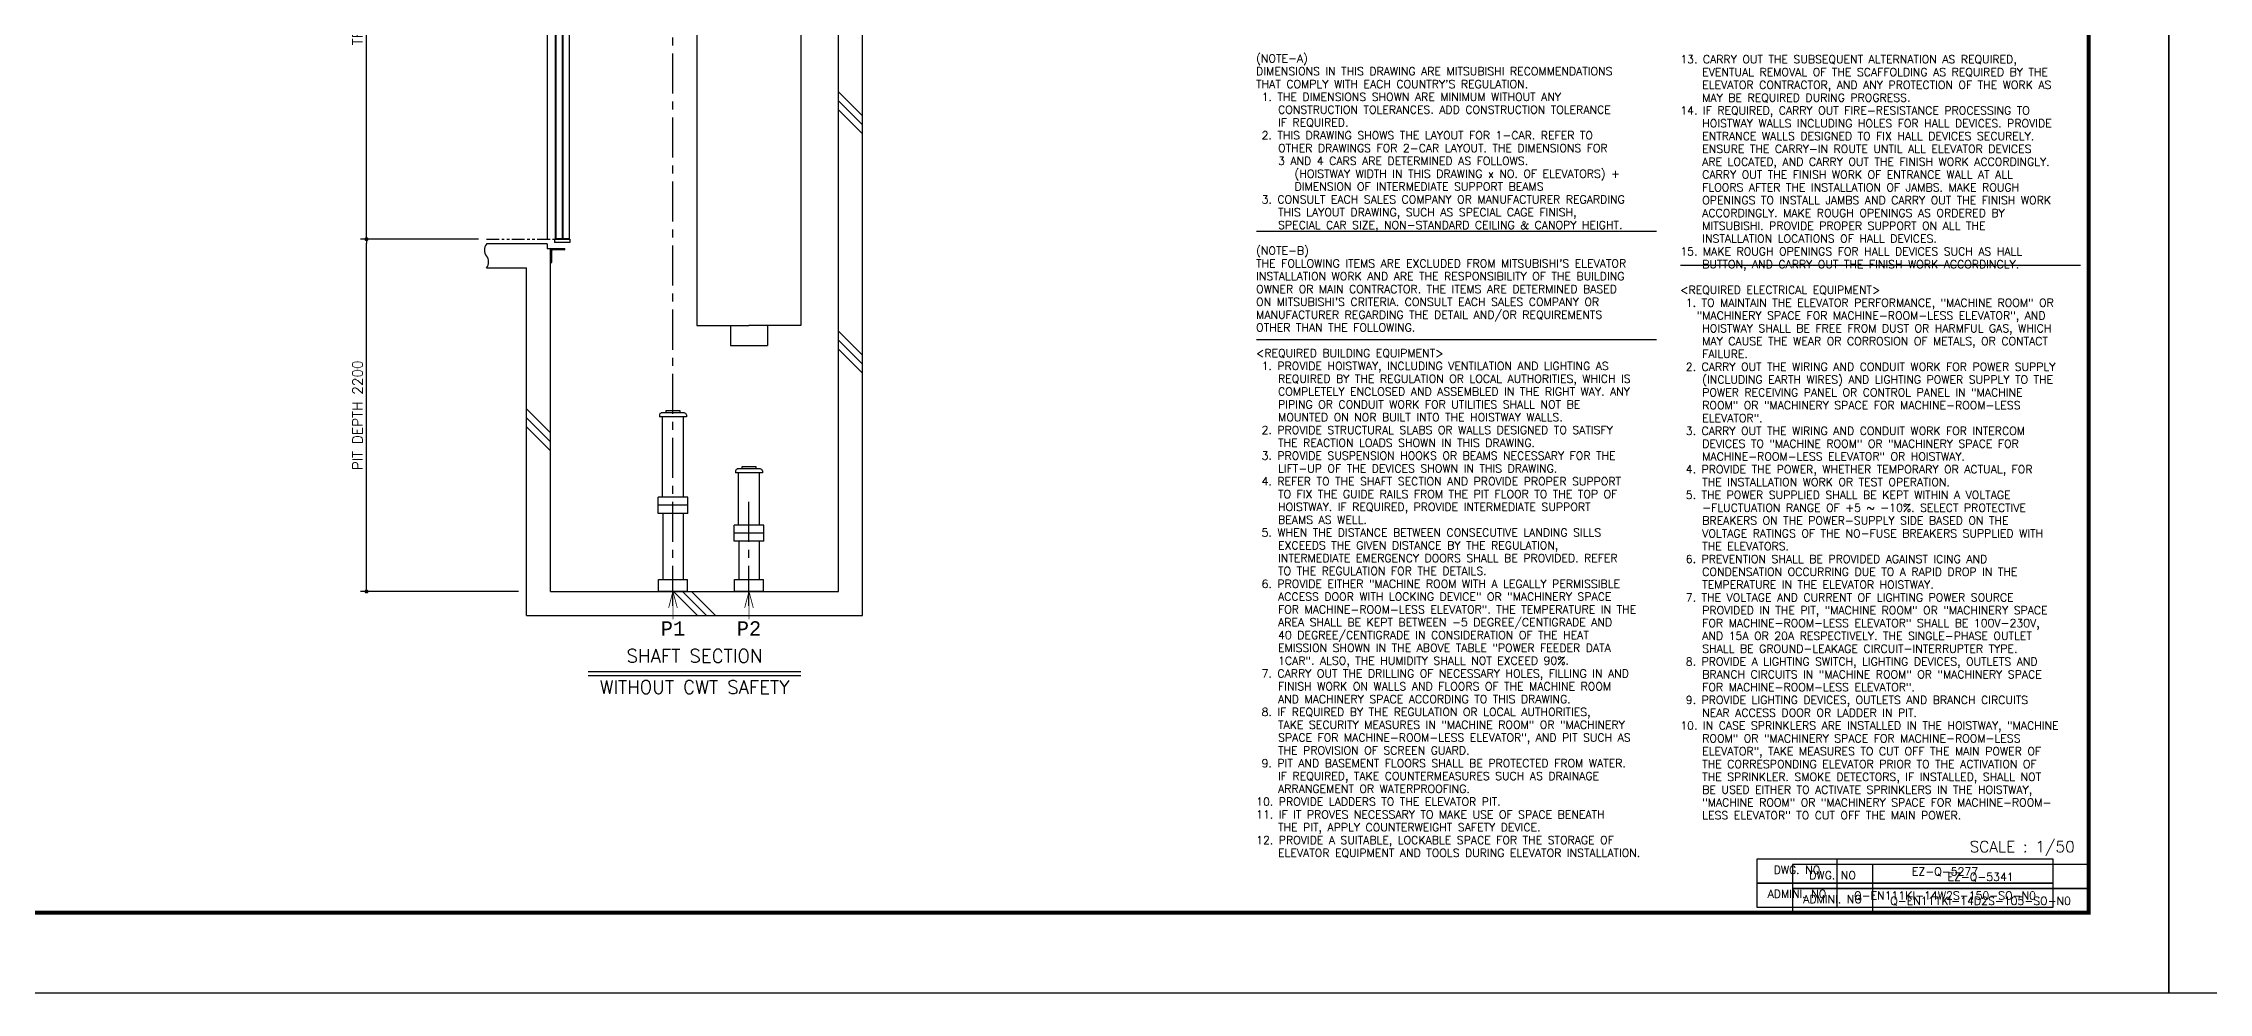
# Model space of a CAD drawing. Header units: millimetres. Extents: x -106996 to 276536, y -21995 to 37993.
# Drawn here: x -55279 to -41750, y 0 to 5928 of the extents above; entities that cross this region are included whole.
import ezdxf
from ezdxf.enums import TextEntityAlignment as Align

# ---------------------------------------------------------------- set-up
doc = ezdxf.new("R2010")
doc.units = ezdxf.units.MM
doc.header["$LTSCALE"] = 100
doc.linetypes.add('CENTERX2', pattern=[4, 2.5, -0.5, 0.5, -0.5])
doc.linetypes.add('PHANTOM2', pattern=[31.75, 15.875, -3.175, 3.175, -3.175, 3.175, -3.175])
doc.layers.get('0').update_dxf_attribs({"color": 3})
for name, color, linetype in [('BUFFER', 3, 'Continuous'), ('BUILDING', 3, 'Continuous'), ('CENTER-LINE', 7, 'CENTERX2'), ('CWT', 1, 'Continuous'), ('DIM', 2, 'Continuous'), ('DOOR', 7, 'Continuous'), ('FRAME', 5, 'Continuous'), ('OTHERS', 4, 'Continuous'), ('SPEC', 7, 'Continuous'), ('W-DASHED-LINE', 111, 'PHANTOM2')]:
    doc.layers.add(name, color=color, linetype=linetype)
doc.styles.get("Standard").update_dxf_attribs({"font": 'romans.shx', "bigfont": 'bigfont.shx'})
doc.styles.add('STYLE1', font='monos.ttf')
doc.dimstyles.new('1-50IN', dxfattribs={"dimscale": 25, "dimtxt": 2.5, "dimasz": 1, "dimexe": 1.5, "dimexo": 2, "dimgap": 1, "dimtad": 3, "dimdsep": 46, "dimtxsty": 'Standard', "dimblk1": 'DOT', "dimblk2": 'DOT', "dimsah": 1, "dimcen": 0.09, "dimclrd": 256, "dimclre": 256, "dimclrt": 256, "dimadec": 0, "dimazin": 0, "dimtfac": 1, "dimtmove": 0, "dimatfit": 3, "dimldrblk": 'DOT', "dimfxl": 0, "dimtolj": 1, "dimtzin": 0, "dimarcsym": 0})

# ---------------------------------------------------------------- blocks, each defined once
blk = doc.blocks.new('SWALL1')
at = {"layer": 'BUILDING'}
for p, q in [((130, 150), (-250, 150)), ((130, 150), (130, 120)), ((-250, 0), (0, 0)), ((150, 120), (130, 120)), ((240, 120), (150, 120)), ((150, 120), (150, 30)), ((150, 30), (152, 30)), ((156, 106), (156, 34)), ((236, 114), (164, 114)), ((240, 120), (240, 118))]:
    blk.add_line(p, q, dxfattribs=at)
for centre, radius, start, end in [((-205, 112), 58.3, 139.986, 220.014), ((-295, 38), 58.3, 319.986, 40.014), ((152, 34), 4, 270, 0), ((164, 106), 8.5, 90, 180), ((236, 118), 4, 270, 0)]:
    blk.add_arc(centre, radius, start, end, dxfattribs=at)
blk = doc.blocks.new('SDOOR_HH2100W')
at = {"layer": 'DOOR', "ltscale": 170}
for p, q in [((-7, 2328), (-102, 2328)), ((-102, 2328), (-102, 2150)), ((-7, 2170), (-7, 2328)), ((-24, 2170), (-7, 2170)), ((-96, 0), (-96, -20)), ((0, 0), (0, -20)), ((0, -20), (-96, -20))]:
    blk.add_line(p, q, dxfattribs=at)
at = {"layer": 'DOOR'}
for p, q in [((-87, 2115), (-87, 5)), ((-87, 2115), (-47, 2115)), ((-47, 2115), (-47, 5)), ((-43, 2115), (-43, 5)), ((-43, 2115), (-3, 2115)), ((-3, 2115), (-3, 5)), ((-96, 0), (0, 0)), ((-87, 5), (-47, 5)), ((-43, 5), (-3, 5))]:
    blk.add_line(p, q, dxfattribs=at)
at = {"layer": 'OTHERS', "ltscale": 60}
for p, q in [((-141, 2135), (-141, 0)), ((-139, 2133), (-139, 2102)), ((-133, 2133), (-133, 2125)), ((-131, 2125), (-133, 2125)), ((-131, 2135), (-131, 2125)), ((-101, 2135), (-101, 2125)), ((-99, 2125), (-101, 2125))]:
    blk.add_line(p, q, dxfattribs=at)
at = {"layer": 'OTHERS', "ltscale": 150}
for p, q in [((-131, 2135), (-141, 2135)), ((-91, 2100), (-141, 2100)), ((-133, 2133), (-139, 2133)), ((-93, 2102), (-139, 2102))]:
    blk.add_line(p, q, dxfattribs=at)
at = {"layer": 'OTHERS', "ltscale": 25}
for p, q in [((-91, 2135), (-101, 2135)), ((-99, 2133), (-99, 2125)), ((-93, 2133), (-99, 2133)), ((-93, 2133), (-93, 2102)), ((-91, 2135), (-91, 0))]:
    blk.add_line(p, q, dxfattribs=at)
blk = doc.blocks.new('BUFFER_CAR_A')
at = {"linetype": 'Continuous'}
for p, q in [((-85, 1104), (-85, 1098)), ((-85, 1099), (-85, 1090)), ((85, 1090), (-85, 1090)), ((73, 1115), (-73, 1115)), ((-65, 588), (-65, 1090)), ((-45, 1128), (-45, 1115)), ((12, 1128), (-45, 1128)), ((26, 1128), (12, 1128)), ((45, 1128), (26, 1128)), ((45, 1115), (45, 1128)), ((65, 588), (65, 1090)), ((84, 1104), (85, 1098)), ((85, 1098), (85, 1090))]:
    blk.add_line(p, q, dxfattribs=at)
for centre, start, end in [((-73, 1103), 90, 178.041), ((73, 1103), 1.959, 90)]:
    blk.add_arc(centre, 11.5, start, end, dxfattribs=at)
at = {"layer": 'BUFFER'}
for p, q in [((-63, 488), (-63, 75)), ((63, 488), (63, 75))]:
    blk.add_line(p, q, dxfattribs=at)
at = {"layer": 'BUFFER', "linetype": 'Continuous'}
for p, q in [((-90, 75), (90, 75)), ((-90, 0), (-90, 75)), ((-63, 75), (63, 75)), ((90, 0), (90, 75))]:
    blk.add_line(p, q, dxfattribs=at)
at = {"layer": 'BUILDING'}
for p, q in [((-92, 488), (-92, 588)), ((92, 588), (-92, 588)), ((92, 488), (92, 588)), ((92, 538), (-92, 538)), ((92, 488), (-92, 488)), ((90, 0), (-90, 0))]:
    blk.add_line(p, q, dxfattribs=at)
at = {"layer": 'DIM', "const_width": 5}
for points in [[(0, 0), (-27, -102)], [(0, 0), (0, -173)], [(0, 0), (27, -102)]]:
    blk.add_lwpolyline(points, dxfattribs=at)
at = {"layer": 'DIM', "style": 'STYLE1'}
blk.add_text('P1', height=90, rotation=0, dxfattribs=at).set_placement((0, -186), align=Align.TOP_CENTER)
blk = doc.blocks.new('BUFFER_CWT_A')
at = {"linetype": 'Continuous'}
for p, q in [((-85, 754), (-85, 748)), ((-85, 749), (-85, 740)), ((85, 740), (-85, 740)), ((73, 765), (-73, 765)), ((-65, 415), (-65, 740)), ((-45, 778), (-45, 765)), ((12, 778), (-45, 778)), ((26, 778), (12, 778)), ((45, 778), (26, 778)), ((45, 765), (45, 778)), ((65, 415), (65, 740)), ((84, 754), (85, 748)), ((85, 748), (85, 740))]:
    blk.add_line(p, q, dxfattribs=at)
for centre, start, end in [((-73, 753), 90, 178.041), ((73, 753), 1.959, 90)]:
    blk.add_arc(centre, 11.5, start, end, dxfattribs=at)
at = {"layer": 'BUFFER'}
for p, q in [((-63, 315), (-63, 75)), ((63, 315), (63, 75))]:
    blk.add_line(p, q, dxfattribs=at)
at = {"layer": 'BUFFER', "linetype": 'Continuous'}
for p, q in [((-90, 75), (90, 75)), ((-90, 0), (-90, 75)), ((-63, 75), (63, 75)), ((90, 0), (90, 75))]:
    blk.add_line(p, q, dxfattribs=at)
at = {"layer": 'BUILDING'}
for p, q in [((-92, 315), (-92, 415)), ((92, 415), (-92, 415)), ((92, 315), (92, 415)), ((92, 365), (-92, 365)), ((92, 315), (-92, 315)), ((90, 0), (-90, 0))]:
    blk.add_line(p, q, dxfattribs=at)
at = {"layer": 'DIM', "const_width": 5}
for points in [[(0, 0), (-27, -102)], [(0, 0), (0, -173)], [(0, 0), (27, -102)]]:
    blk.add_lwpolyline(points, dxfattribs=at)
at = {"layer": 'DIM', "style": 'STYLE1'}
blk.add_text('P2', height=90, rotation=0, dxfattribs=at).set_placement((0, -186), align=Align.TOP_CENTER)
blk = doc.blocks.new('SCWT')
at = {"layer": 'CENTER-LINE'}
blk.add_line((-161, 2325), (-172, 3061), dxfattribs=at)
at = {"layer": 'CENTER-LINE', "ltscale": 0.3}
for p, q in [((0, 2515), (0, 2135)), ((186, 2325), (-191, 2325)), ((188, 2325), (-188, 2325))]:
    blk.add_line(p, q, dxfattribs=at)
at = {"layer": 'CWT'}
for p, q in [((-120, 2511), (-120, 1993)), ((120, 2511), (-120, 2511)), ((120, 2511), (120, 1993)), ((-325, 2145), (-325, 125)), ((-325, 2145), (-120, 2145)), ((120, 2145), (325, 2145)), ((325, 2145), (325, 125)), ((120, 1993), (-120, 1993)), ((-325, 125), (-25, 125)), ((-125, 125), (0, 125)), ((-115, 125), (-115, 0)), ((-115, 0), (115, 0)), ((125, 125), (0, 125)), ((325, 125), (25, 125)), ((115, 125), (115, 0))]:
    blk.add_line(p, q, dxfattribs=at)
blk.add_ellipse((0, 2325), major_axis=(161, 0), ratio=0.993892, start_param=-1.570796, end_param=4.712389, dxfattribs=at)
blk = doc.blocks.new('_DOT')
at = {"color": 0, "linetype": 'ByBlock'}
blk.add_line((-0.5, 0), (-1, 0), dxfattribs=at)
at = {"color": 0, "linetype": 'ByBlock', "const_width": 0.5}
blk.add_lwpolyline([(-0.25, 0, 1), (0.25, 0, 1)], format="xyb", close=True, dxfattribs=at)
blk = doc.blocks.new('*D55')
at = {"layer": 'DEFPOINTS', "color": 0, "transparency": 16777216}
for p in [(-53260, 4705), (-52510, 4705), (-52260, 2505)]:
    blk.add_point(p, dxfattribs=at)
at = {"layer": 'DIM', "lineweight": -2, "transparency": 16777216}
for p, q in [((-52560, 4705), (-53298, 4705)), ((-53260, 2530), (-53260, 4680)), ((-52310, 2505), (-53298, 2505))]:
    blk.add_line(p, q, dxfattribs=at)
at = {"layer": 'DIM', "lineweight": -2, "transparency": 16777216, "xscale": 25, "yscale": 25, "zscale": 25}
for p, rotation in [((-53260, 4705), 90), ((-53260, 2505), 270)]:
    blk.add_blockref('_DOT', p, dxfattribs=dict(at, rotation=rotation))
at = {"layer": 'DIM', "transparency": 16777216, "insert": (-53316, 3605), "char_height": 62.5, "attachment_point": 5, "rotation": 90}
blk.add_mtext('\\A1;PIT DEPTH 2200', dxfattribs=at)
blk = doc.blocks.new('*D56')
at = {"layer": 'DEFPOINTS', "color": 0, "transparency": 16777216}
for p in [(-53260, 7730), (-52510, 7730), (-52510, 4705)]:
    blk.add_point(p, dxfattribs=at)
at = {"layer": 'DIM', "lineweight": -2, "transparency": 16777216}
for p, q in [((-52560, 7730), (-53298, 7730)), ((-53260, 4730), (-53260, 7705)), ((-52560, 4705), (-53298, 4705))]:
    blk.add_line(p, q, dxfattribs=at)
at = {"layer": 'DIM', "lineweight": -2, "transparency": 16777216, "xscale": 25, "yscale": 25, "zscale": 25}
for p, rotation in [((-53260, 7730), 90), ((-53260, 4705), 270)]:
    blk.add_blockref('_DOT', p, dxfattribs=dict(at, rotation=rotation))
at = {"layer": 'DIM', "transparency": 16777216, "insert": (-53316, 6218), "char_height": 62.5, "attachment_point": 5, "rotation": 90}
blk.add_mtext('\\A1;TRAVEL 73000', dxfattribs=at)
blk = doc.blocks.new('SHAFT_SECTION_O')
at = {"layer": 'DIM'}
for p, q in [((-664, 25), (664, 25)), ((-664, 0), (664, 0))]:
    blk.add_line(p, q, dxfattribs=at)
blk.add_text('SHAFT SECTION', height=83.33, rotation=0, dxfattribs=at).set_placement((0, 56), align=Align.BOTTOM_CENTER)
blk.add_text('WITHOUT CWT SAFETY', height=83.33, rotation=0, dxfattribs=at).set_placement((0, -30), align=Align.TOP_CENTER)

msp = doc.modelspace()

# ---------------------------------------------------------------- linework, layer by layer
at = {"layer": 'BUILDING'}
for p, q in [((-50160.0000485, 2355), (-50160.0000485, 7035.61)), ((-50310.0000485, 2505), (-50310.0000485, 6988.45)), ((-50310.0000485, 5625.5366667), (-50160.0000485, 5475.5366667)), ((-50310.0000485, 5568.9666667), (-50160.0000485, 5418.9666667)), ((-50310.0000485, 5512.3966667), (-50160.0000485, 5362.3966667)), ((-52110.0000485, 2505), (-52110.0000485, 4645)), ((-52260.0000485, 2355), (-52260.0000485, 4525)), ((-50310.0000485, 4131.0533333), (-50160.0000485, 3981.0533333)), ((-50310.0000485, 4074.4833333), (-50160.0000485, 3924.4833333)), ((-50310.0000485, 4017.9133333), (-50160.0000485, 3867.9133333)), ((-52260.0000485, 3646.57), (-52110.0000485, 3496.57)), ((-52260.0000485, 3590), (-52110.0000485, 3440)), ((-52260.0000485, 3533.43), (-52110.0000485, 3383.43)), ((-52110.0000485, 2505), (-50310.0000485, 2505)), ((-51191.5700485, 2355), (-51341.5700485, 2505)), ((-51135.0000485, 2355), (-51285.0000485, 2505)), ((-51078.4300485, 2355), (-51228.4300485, 2505)), ((-52260.0000485, 2355), (-50160.0000485, 2355))]:
    msp.add_line(p, q, dxfattribs=at)
at = {"layer": 'CENTER-LINE'}
for p, q in [((-51345.0000485, 2415), (-51345.0000485, 7142.41)), ((-50870.0000485, 2415), (-50870.0000485, 3110))]:
    msp.add_line(p, q, dxfattribs=at)
at = {"layer": 'DEFPOINTS'}
for points in [[(-63000.0000485, 0), (-42000.0000485, 0), (-42000.0000485, 15000), (-63000.0000485, 15000)], [(-42000.0000196, 0.0000131), (-21000.0000196, 0.0000131), (-21000.0000196, 15000.0000131), (-42000.0000196, 15000.0000131)]]:
    msp.add_lwpolyline(points, close=True, dxfattribs=at)
at = {"layer": 'FRAME'}
for p, q in [((-44072.3757996, 833.486189), (-44072.3757996, 683.486189)), ((-44072.3757996, 683.486189), (-44072.3757996, 533.486189)), ((-43850.0000103, 800.0000131), (-43850.0000103, 650.0000131)), ((-43850.0000103, 650.0000131), (-43850.0000103, 500.0000131))]:
    msp.add_line(p, q, dxfattribs=at)
at = {"layer": 'FRAME', "const_width": 25}
msp.add_lwpolyline([(-62500.0000485, 500), (-42500.0000485, 500), (-42500.0000485, 14500), (-62500.0000485, 14500)], close=True, dxfattribs=at)
at = {"layer": 'FRAME'}
for points in [[(-44572.3757996, 683.486189), (-42722.3757996, 683.486189), (-42722.3757996, 833.486189), (-44572.3757996, 833.486189)], [(-44572.3757996, 533.486189), (-42722.3757996, 533.486189), (-42722.3757996, 683.486189), (-44572.3757996, 683.486189)], [(-44350.0000103, 650.0000131), (-42500.0000103, 650.0000131), (-42500.0000103, 800.0000131), (-44350.0000103, 800.0000131)], [(-44350.0000103, 500.0000131), (-42500.0000103, 500.0000131), (-42500.0000103, 650.0000131), (-44350.0000103, 650.0000131)]]:
    msp.add_lwpolyline(points, close=True, dxfattribs=at)
at = {"layer": 'SPEC'}
for p, q in [((-47699.9995589, 4755.2630767), (-45199.9995589, 4755.2630767)), ((-45049.9995589, 4542.3139465), (-42549.9995589, 4542.3139465)), ((-47699.9995589, 4078.6408587), (-45199.9995589, 4078.6408587))]:
    msp.add_line(p, q, dxfattribs=at)
at = {"layer": 'W-DASHED-LINE', "ltscale": 0.05}
msp.add_line((-52510.0000485, 4705), (-52086.0000485, 4705), dxfattribs=at)

# ---------------------------------------------------------------- block references
at = {"layer": 'BUFFER'}
for name, p in [('BUFFER_CAR_A', (-51345.0000485, 2505)), ('BUFFER_CWT_A', (-50870.0000485, 2505))]:
    msp.add_blockref(name, p, dxfattribs=at)
at = {"layer": 'BUILDING'}
msp.add_blockref('SWALL1', (-52260.0000485, 4525), dxfattribs=at)
at = {"layer": 'CWT'}
msp.add_blockref('SCWT', (-50870.0000485, 4040), dxfattribs=at)
at = {"layer": 'DIM'}
msp.add_blockref('SHAFT_SECTION_O', (-51210.0000485, 1980), dxfattribs=at)
at = {"layer": 'DOOR'}
msp.add_blockref('SDOOR_HH2100W', (-51990.0000485, 4705), dxfattribs=at)

# ---------------------------------------------------------------- texts
at = {"layer": 'SPEC'}
msp.add_text('SCALE : 1/50', height=70, dxfattribs=at).set_placement((-42586.7455552, 855.8837448), align=Align.BOTTOM_RIGHT)
for s, p in [('DWG. NO', (-44322.3757996, 726.8195223)), ('DWG. NO', (-44100.0000103, 693.3333465)), ('ADMINI. NO', (-44322.3757996, 576.8195223)), ('ADMINI. NO', (-44100.0000103, 543.3333465))]:
    msp.add_text(s, height=50, dxfattribs=at).set_placement(p, align=Align.BOTTOM_CENTER)
at = {"layer": 'SPEC', "char_height": 50, "attachment_point": 4, "line_spacing_factor": 0.96}
for s, insert in [('(NOTE-A)\\PDIMENSIONS IN THIS DRAWING ARE MITSUBISHI RECOMMENDATIONS\\PTHAT COMPLY WITH EACH COUNTRY\'S REGULATION.\\P 1. THE DIMENSIONS SHOWN ARE MINIMUM WITHOUT ANY \\P    CONSTRUCTION TOLERANCES. ADD CONSTRUCTION TOLERANCE\\P    IF REQUIRED.\\P 2. THIS DRAWING SHOWS THE LAYOUT FOR 1-CAR. REFER TO\\P    OTHER DRAWINGS FOR 2-CAR LAYOUT. THE DIMENSIONS FOR\\P    3 AND 4 CARS ARE DETERMINED AS FOLLOWS.\\P       (HOISTWAY WIDTH IN THIS DRAWING x NO. OF ELEVATORS) +\\P       DIMENSION OF INTERMEDIATE SUPPORT BEAMS\\P 3. CONSULT EACH SALES COMPANY OR MANUFACTURER REGARDING\\P    THIS LAYOUT DRAWING, SUCH AS SPECIAL CAGE FINISH,\\P    SPECIAL CAR SIZE, NON-STANDARD CEILING & CANOPY HEIGHT.\\P\\P(NOTE-B)\\PTHE FOLLOWING ITEMS ARE EXCLUDED FROM MITSUBISHI\'S ELEVATOR\\PINSTALLATION WORK AND ARE THE RESPONSIBILITY OF THE BUILDING\\POWNER OR MAIN CONTRACTOR. THE ITEMS ARE DETERMINED BASED\\PON MITSUBISHI\'S CRITERIA. CONSULT EACH SALES COMPANY OR\\PMANUFACTURER REGARDING THE DETAIL AND/OR REQUIREMENTS\\POTHER THAN THE FOLLOWING.\\P\\P<REQUIRED BUILDING EQUIPMENT>\\P 1. PROVIDE HOISTWAY, INCLUDING VENTILATION AND LIGHTING AS\\P    REQUIRED BY THE REGULATION OR LOCAL AUTHORITIES, WHICH IS\\P    COMPLETELY ENCLOSED AND ASSEMBLED IN THE RIGHT WAY. ANY\\P    PIPING OR CONDUIT WORK FOR UTILITIES SHALL NOT BE \\P    MOUNTED ON NOR BUILT INTO THE HOISTWAY WALLS.\\P 2. PROVIDE STRUCTURAL SLABS OR WALLS DESIGNED TO SATISFY\\P    THE REACTION LOADS SHOWN IN THIS DRAWING.\\P 3. PROVIDE SUSPENSION HOOKS OR BEAMS NECESSARY FOR THE\\P    LIFT-UP OF THE DEVICES SHOWN IN THIS DRAWING.\\P 4. REFER TO THE SHAFT SECTION AND PROVIDE PROPER SUPPORT\\P    TO FIX THE GUIDE RAILS FROM THE PIT FLOOR TO THE TOP OF\\P    HOISTWAY. IF REQUIRED, PROVIDE INTERMEDIATE SUPPORT\\P    BEAMS AS WELL.\\P 5. WHEN THE DISTANCE BETWEEN CONSECUTIVE LANDING SILLS\\P    EXCEEDS THE GIVEN DISTANCE BY THE REGULATION,\\P    INTERMEDIATE EMERGENCY DOORS SHALL BE PROVIDED. REFER\\P    TO THE REGULATION FOR THE DETAILS.\\P 6. PROVIDE EITHER "MACHINE ROOM WITH A LEGALLY PERMISSIBLE\\P    ACCESS DOOR WITH LOCKING DEVICE" OR "MACHINERY SPACE\\P    FOR MACHINE-ROOM-LESS ELEVATOR". THE TEMPERATURE IN THE\\P    AREA SHALL BE KEPT BETWEEN -5 DEGREE/CENTIGRADE AND\\P    40 DEGREE/CENTIGRADE IN CONSIDERATION OF THE HEAT\\P    EMISSION SHOWN IN THE ABOVE TABLE "POWER FEEDER DATA\\P    1CAR". ALSO, THE HUMIDITY SHALL NOT EXCEED 90%.\\P 7. CARRY OUT THE DRILLING OF NECESSARY HOLES, FILLING IN AND\\P    FINISH WORK ON WALLS AND FLOORS OF THE MACHINE ROOM\\P    AND MACHINERY SPACE ACCORDING TO THIS DRAWING.\\P 8. IF REQUIRED BY THE REGULATION OR LOCAL AUTHORITIES, \\P    TAKE SECURITY MEASURES IN "MACHINE ROOM" OR "MACHINERY\\P    SPACE FOR MACHINE-ROOM-LESS ELEVATOR", AND PIT SUCH AS\\P    THE PROVISION OF SCREEN GUARD.\\P 9. PIT AND BASEMENT FLOORS SHALL BE PROTECTED FROM WATER.\\P    IF REQUIRED, TAKE COUNTERMEASURES SUCH AS DRAINAGE \\P    ARRANGEMENT OR WATERPROOFING.\\P10. PROVIDE LADDERS TO THE ELEVATOR PIT.\\P11. IF IT PROVES NECESSARY TO MAKE USE OF SPACE BENEATH\\P    THE PIT, APPLY COUNTERWEIGHT SAFETY DEVICE.\\P12. PROVIDE A SUITABLE, LOCKABLE SPACE FOR THE STORAGE OF\\P    ELEVATOR EQUIPMENT AND TOOLS DURING ELEVATOR INSTALLATION. ', (-47701.4331734, 3350.72307)), ('\\pi-74.67,l74.67;13. CARRY OUT THE SUBSEQUENT ALTERNATION AS REQUIRED,\\P    EVENTUAL REMOVAL OF THE SCAFFOLDING AS REQUIRED BY THE \\P    ELEVATOR CONTRACTOR, AND ANY PROTECTION OF THE WORK AS\\P    MAY BE REQUIRED DURING PROGRESS.\\P\\pi-105.6,l105.6;14. IF REQUIRED, CARRY OUT FIRE-RESISTANCE PROCESSING TO\\P    HOISTWAY WALLS INCLUDING HOLES FOR HALL DEVICES. PROVIDE\\P    ENTRANCE WALLS DESIGNED TO FIX HALL DEVICES SECURELY.\\P    ENSURE THE CARRY-IN ROUTE UNTIL ALL ELEVATOR DEVICES\\P    ARE LOCATED, AND CARRY OUT THE FINISH WORK ACCORDINGLY.\\P    CARRY OUT THE FINISH WORK OF ENTRANCE WALL AT ALL\\P    FLOORS AFTER THE INSTALLATION OF JAMBS. MAKE ROUGH\\P    OPENINGS TO INSTALL JAMBS AND CARRY OUT THE FINISH WORK\\P    ACCORDINGLY. MAKE ROUGH OPENINGS AS ORDERED BY\\P    MITSUBISHI. PROVIDE PROPER SUPPORT ON ALL THE\\P    INSTALLATION LOCATIONS OF HALL DEVICES.\\P\\pi-93.33,l93.33;15. MAKE ROUGH OPENINGS FOR HALL DEVICES SUCH AS HALL\\P    BUTTON, AND CARRY OUT THE FINISH WORK ACCORDINGLY.\\P\\P<REQUIRED ELECTRICAL EQUIPMENT>\\P 1. TO MAINTAIN THE ELEVATOR PERFORMANCE, "MACHINE ROOM" OR\\P   "MACHINERY SPACE FOR MACHINE-ROOM-LESS ELEVATOR", AND\\P    HOISTWAY SHALL BE FREE FROM DUST OR HARMFUL GAS, WHICH\\P    MAY CAUSE THE WEAR OR CORROSION OF METALS, OR CONTACT\\P    FAILURE.\\P 2. CARRY OUT THE WIRING AND CONDUIT WORK FOR POWER SUPPLY\\P    (INCLUDING EARTH WIRES) AND LIGHTING POWER SUPPLY TO THE\\P    POWER RECEIVING PANEL OR CONTROL PANEL IN "MACHINE\\P    ROOM" OR "MACHINERY SPACE FOR MACHINE-ROOM-LESS\\P    ELEVATOR".\\P 3. CARRY OUT THE WIRING AND CONDUIT WORK FOR INTERCOM\\P    DEVICES TO "MACHINE ROOM" OR "MACHINERY SPACE FOR\\P    MACHINE-ROOM-LESS ELEVATOR" OR HOISTWAY.\\P 4. PROVIDE THE POWER, WHETHER TEMPORARY OR ACTUAL, FOR\\P    THE INSTALLATION WORK OR TEST OPERATION.\\P 5. THE POWER SUPPLIED SHALL BE KEPT WITHIN A VOLTAGE\\P    -FLUCTUATION RANGE OF +5 ~ -10%. SELECT PROTECTIVE\\P    BREAKERS ON THE POWER-SUPPLY SIDE BASED ON THE\\P    VOLTAGE RATINGS OF THE NO-FUSE BREAKERS SUPPLIED WITH\\P    THE ELEVATORS.\\P 6. PREVENTION SHALL BE PROVIDED AGAINST ICING AND\\P    CONDENSATION OCCURRING DUE TO A RAPID DROP IN THE\\P    TEMPERATURE IN THE ELEVATOR HOISTWAY.\\P 7. THE VOLTAGE AND CURRENT OF LIGHTING POWER SOURCE\\P    PROVIDED IN THE PIT, "MACHINE ROOM" OR "MACHINERY SPACE\\P    FOR MACHINE-ROOM-LESS ELEVATOR" SHALL BE 100V-230V,\\P    AND 15A OR 20A RESPECTIVELY. THE SINGLE-PHASE OUTLET\\P    SHALL BE GROUND-LEAKAGE CIRCUIT-INTERRUPTER TYPE.\\P 8. PROVIDE A LIGHTING SWITCH, LIGHTING DEVICES, OUTLETS AND\\P    BRANCH CIRCUITS IN "MACHINE ROOM" OR "MACHINERY SPACE\\P    FOR MACHINE-ROOM-LESS ELEVATOR".\\P 9. PROVIDE LIGHTING DEVICES, OUTLETS AND BRANCH CIRCUITS\\P    NEAR ACCESS DOOR OR LADDER IN PIT.\\P10. IN CASE SPRINKLERS ARE INSTALLED IN THE HOISTWAY, "MACHINE\\P    ROOM" OR "MACHINERY SPACE FOR MACHINE-ROOM-LESS\\P    ELEVATOR", TAKE MEASURES TO CUT OFF THE MAIN POWER OF\\P    THE CORRESPONDING ELEVATOR PRIOR TO THE ACTIVATION OF\\P    THE SPRINKLER. SMOKE DETECTORS, IF INSTALLED, SHALL NOT\\P    BE USED EITHER TO ACTIVATE SPRINKLERS IN THE HOISTWAY,\\P    "MACHINE ROOM" OR "MACHINERY SPACE FOR MACHINE-ROOM-\\P    LESS ELEVATOR" TO CUT OFF THE MAIN POWER.', (-45051.4331734, 3467.9586458))]:
    msp.add_mtext(s, dxfattribs=dict(at, insert=insert))
at = {"layer": 'SPEC', "char_height": 50, "attachment_point": 8}
for s, insert in [('EZ-Q-5277', (-43397.3757996, 726.819489)), ('EZ-Q-5341', (-43175.0000103, 693.3333131)), ('Q-EN111KI-14W2S-150-SO-N0', (-43397.3757996, 576.819489)), ('Q-EN111KI-14D2S-105-SO-N0', (-43175.0000103, 543.3333131))]:
    msp.add_mtext(s, dxfattribs=dict(at, insert=insert))

# ---------------------------------------------------------------- dimensions: what is measured, and where the dimension line sits
at = {"layer": 'DIM'}
for base, p1, p2, text, picture, middle in [((-53260.0000485, 7730), (-52510.0000485, 4705), (-52510.0000485, 7730), 'TRAVEL 73000', '*D56', (-53260.0000485, 6217.5)), ((-53260.0000485, 4705), (-52260.0000485, 2505), (-52510.0000485, 4705), 'PIT DEPTH <>', '*D55', (-53260.0000485, 3605))]:
    dim = msp.add_linear_dim(base=base, p1=p1, p2=p2, angle=90, text=text, dimstyle='1-50IN', override={"dimpost": '\\X'}, dxfattribs=at)
    dim.commit()
    dim.dimension.update_dxf_attribs({"geometry": picture, "text_midpoint": middle, "dimtype": 160})

doc.saveas('drawing.dxf')
